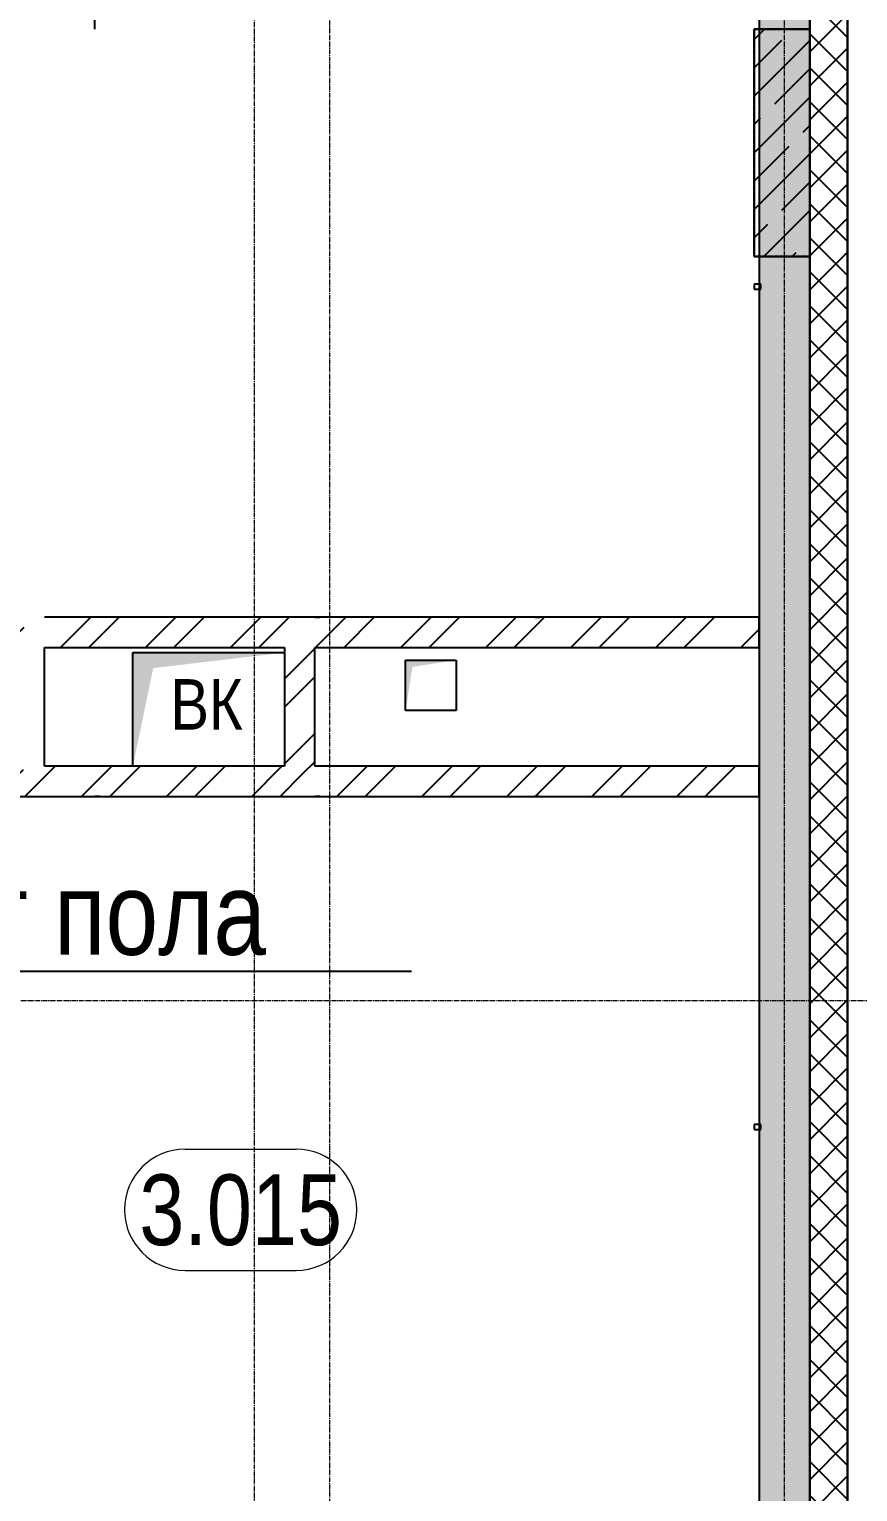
# Model space of a CAD drawing. Header units: millimetres. Extents: x -231292 to 573618, y -153144 to 564035.
# Drawn here: x 26013 to 29293, y 225721 to 231516 of the extents above; entities that cross this region are included whole.
import ezdxf
from ezdxf import colors
from ezdxf.entities.mleader import LeaderData, LeaderLine
from ezdxf.enums import TextEntityAlignment as Align
from ezdxf.math import Vec2, Vec3

# ---------------------------------------------------------------- set-up
doc = ezdxf.new("R2010")
doc.units = ezdxf.units.MM
doc.linetypes.add('CENTER2', pattern=[28.575, 19.05, -3.175, 3.175, -3.175])
doc.linetypes.add('HIDDEN2', pattern=[4.7625, 3.175, -1.5875])
doc.layers.get('0').update_dxf_attribs({"color": 250})
doc.layers.get('Defpoints').update_dxf_attribs({"color": 250})
for name, color, linetype, lineweight in [('АР_Area', 250, 'Continuous', 5), ('АР_Колонны', 250, 'Continuous', 35), ('АР_Стены ГКЛ', 250, 'Continuous', 15), ('АР_Стены ЖБ', 250, 'Continuous', 35), ('АР_Стены кирпич', 250, 'Continuous', 20), ('АР_Стены ПЕНОблок', 250, 'Continuous', 20), ('АР_Тонкая', 250, 'Continuous', 5), ('АР_Утеплитель', 250, 'Continuous', 0), ('АР_Штриховка', 250, 'Continuous', 0), ('ВК_Шахты', 5, 'Continuous', 9), ('РД_Оси_100', 250, 'Continuous', 0), ('РД_Разуклонка к трапам', 124, 'Continuous', 0)]:
    doc.layers.add(name, color=color, linetype=linetype, lineweight=lineweight)
doc.styles.add('style1', font='ARIALN.TTF')

# ---------------------------------------------------------------- blocks, each defined once
blk = doc.blocks.new('оси_рен')
at = {"layer": 'РД_Оси_100', "color": 251, "linetype": 'CENTER2', "true_color": 0x636466}
for p, q in [((1215752.916, 135558.25), (1215752.916, 223268.25)), ((1225207.916, 177013.25), (1189697.958, 177013.25))]:
    blk.add_line(p, q, dxfattribs=at)
for points in [[(1213652.916, 223268.25), (1213652.916, 135558.25)], [(1213952.916, 135558.25), (1213952.916, 223268.25)]]:
    blk.add_lwpolyline(points, dxfattribs=at)
blk = doc.blocks.new('MOK-МаркаПом_овал_ареал')
for p, q in [((-2.75, 3), (2.75, 3)), ((-2.75, -3), (2.75, -3))]:
    blk.add_line(p, q)
for centre, radius, start, end in [((-2.75, 0), 3, 90, 270), ((2.75, 0), 3, 270, 90), ((-3.75, 0), 3.5, 0, 0.00095)]:
    blk.add_arc(centre, radius, start, end)
at = {"color": 0, "style": 'style1'}
blk.add_attdef('АР-ПОМЕЩЕНИЕ:НОМЕР', text='', height=3.5, dxfattribs=at).set_placement((0, 0), align=Align.MIDDLE)
at = {"layer": 'Defpoints', "color": 2, "style": 'style1'}
blk.add_attdef('АР-ПОМЕЩЕНИЕ:НАИМЕНОВАНИЕ', text='', height=1, dxfattribs=at).set_placement((-0.094, -4.814), align=Align.MIDDLE)

msp = doc.modelspace()

# ---------------------------------------------------------------- hatches: boundary and pattern name
at = {"layer": 'АР_Штриховка', "linetype": 'Continuous', "lineweight": 25, "true_color": 0x000000}
h = msp.add_hatch(dxfattribs=at)
h.set_pattern_fill('AR-CONC', color=18, angle=-360, style=0)
h.set_pattern_definition([(50, (-195344.93, 50353), (182.18467, -15.939086), [19.05, -209.55]), (355, (-195344.93, 50353), (-35.24342, 191.05685), [15.24, -167.64058]), (100.451445, (-195329.75, 50351.67), (146.94125, 175.11775), [16.19001, -178.09024]), (46.1842, (-195344.93, 50403.8), (271.07904, -42.04233), [28.575, -314.325]), (96.63556, (-195322.34, 50400.3), (237.40413, 247.42612), [24.28502, -267.1356]), (351.18415, (-195344.93, 50403.8), (237.40413, 247.42612), [22.85997, -251.45973]), (21, (-195319.53, 50391.1), (151.61439, -102.2652), [19.05, -209.55]), (326, (-195319.53, 50391.1), (61.80203, 184.18797), [15.24, -167.64]), (71.451445, (-195306.9, 50382.58), (213.41642, 81.92277), [16.19001, -178.08994]), (37.5, (-195344.934, 50353), (3.088603, 84.555039), [0, -165.608, 0, -170.18, 0, -168.275]), (7.5, (-195344.93, 50353), (66.819663, 100.180575), [0, -97.028, 0, -161.798, 0, -64.135]), (327.5, (-195401.576, 50353), (135.590595, -5.728744), [0, -63.5, 0, -198.12, 0, -262.89]), (317.5, (-195426.98, 50353), (148.12918, 25.42649), [0, -82.55, 0, -131.572, 0, -186.69])])
h.paths.add_polyline_path([(29103.243, 241641.253), (28903.243, 241841.253), (28903.243, 206766.253), (29103.243, 206766.253)], flags=0)
h = msp.add_hatch(dxfattribs=at)
h.set_pattern_fill('ANSI37', color=18, scale=30, angle=-360, style=0)
h.set_pattern_definition([(45, (-195344.93, 50353), (-67.35192, 67.35192), []), (135, (-195344.93, 50353), (-67.35192, -67.35192), [])])
h.paths.add_polyline_path([(29253.243, 241491.253), (29103.243, 241641.253), (29103.243, 206766.253), (29253.243, 206766.253)], flags=0)
h = msp.add_hatch(dxfattribs=at)
h.set_pattern_fill('ANSI32', color=18, scale=25, style=0)
h.set_pattern_definition([(45, (-195344.93, 50353), (-168.3798, 168.3798), []), (45, (-195232.68, 50353), (-168.3798, 168.3798), [])])
h.paths.add_polyline_path([(24393.243, 229186.253), (24363.243, 229106.253), (24393.243, 229066.253), (25953.243, 229066.253), (26013.243, 229126.253), (25953.243, 229186.253)], flags=0)
h.paths.add_polyline_path([(26073.243, 229186.253), (26013.243, 229126.253), (26073.243, 229066.253), (27023.183, 229066.253), (27103.183, 229096.253), (27143.183, 229186.253)], flags=0)
h.paths.add_polyline_path([(27143.183, 229186.253), (27103.183, 229096.253), (27143.183, 229066.253), (28903.243, 229066.253), (28903.243, 229186.253)], flags=0)
h = msp.add_hatch(dxfattribs=at)
h.set_pattern_fill('ANSI32', color=18, scale=25, style=0)
h.set_pattern_definition([(45, (-195344.93, 50353), (-168.3798, 168.3798), []), (45, (-195232.68, 50353), (-168.3798, 168.3798), [])])
h.paths.add_polyline_path([(27023.183, 228596.253), (27103.183, 228566.253), (27143.183, 228596.253), (27143.183, 229066.253), (27103.183, 229096.253), (27023.183, 229066.253)], flags=0)
h = msp.add_hatch(dxfattribs=at)
h.set_pattern_fill('ANSI32', color=18, scale=25, angle=360, style=0)
h.set_pattern_definition([(45, (-195344.93, 50353), (-168.3798, 168.3798), []), (45, (-195232.68, 50353), (-168.3798, 168.3798), [])])
h.paths.add_polyline_path([(28903.243, 228476.253), (28903.243, 228596.253), (27143.183, 228596.253), (27103.183, 228566.253), (27143.183, 228476.253)], flags=0)
h.paths.add_polyline_path([(27143.183, 228476.253), (27103.183, 228566.253), (27023.183, 228596.253), (26073.243, 228596.253), (26033.243, 228566.253), (26073.243, 228476.253)], flags=0)
h.paths.add_polyline_path([(26073.243, 228476.253), (26033.243, 228566.253), (25953.243, 228596.253), (25123.243, 228596.253), (25083.243, 228506.253), (25123.243, 228476.253)], flags=0)
h.paths.add_polyline_path([(25003.243, 228476.253), (25083.243, 228506.253), (25123.243, 228596.253), (24393.243, 228596.253), (24313.243, 228566.253), (24273.243, 228476.253)], flags=0)
h.paths.add_polyline_path([(24273.243, 228476.253), (24313.243, 228566.253), (24273.243, 228596.253), (23673.243, 228596.253), (23593.243, 228566.253), (23553.243, 228476.253)], flags=0)
h.paths.add_polyline_path([(23553.243, 228476.253), (23593.243, 228566.253), (23553.243, 228596.253), (21313.243, 228596.253), (21313.243, 228476.253)], flags=0)

# ---------------------------------------------------------------- linework, layer by layer
at = {"color": 18, "linetype": 'Continuous', "lineweight": 25, "true_color": 0x000000}
for p, q in [((26423.183, 228596.253), (26423.183, 229046.253)), ((26423.183, 229046.253), (27023.183, 229046.253)), ((26423.183, 228596.253), (26423.183, 229046.253)), ((26423.183, 229046.253), (27023.183, 229046.253)), ((27023.183, 229046.253), (27023.183, 228596.253)), ((27023.183, 229046.253), (27023.183, 228596.253)), ((27503.243, 228816.836), (27503.243, 229016.836)), ((27503.243, 229016.836), (27703.243, 229016.836)), ((27503.243, 228816.836), (27503.243, 229016.836)), ((27503.243, 229016.836), (27703.243, 229016.836)), ((27503.243, 228816.836), (27503.243, 229016.836)), ((27503.243, 229016.836), (27703.243, 229016.836)), ((27503.243, 228816.836), (27503.243, 229016.836)), ((27503.243, 229016.836), (27703.243, 229016.836)), ((27703.243, 229016.836), (27703.243, 228816.836)), ((27703.243, 229016.836), (27703.243, 228816.836)), ((27703.243, 229016.836), (27703.243, 228816.836)), ((27703.243, 229016.836), (27703.243, 228816.836)), ((27703.243, 228816.836), (27503.243, 228816.836)), ((27703.243, 228816.836), (27503.243, 228816.836)), ((27703.243, 228816.836), (27503.243, 228816.836)), ((27703.243, 228816.836), (27503.243, 228816.836)), ((27023.183, 228596.253), (26423.183, 228596.253)), ((27023.183, 228596.253), (26423.183, 228596.253))]:
    msp.add_line(p, q, dxfattribs=at)
for points in [[(26423.183, 228596.253), (26423.183, 229046.253), (26503.972, 228984.793), (27023.183, 229046.253)], [(26423.183, 228596.253), (26423.183, 229046.253), (26503.972, 228984.793), (27023.183, 229046.253)], [(27503.243, 228816.836), (27503.243, 229016.836), (27530.173, 228989.521), (27703.243, 229016.836)], [(27503.243, 228816.836), (27503.243, 229016.836), (27530.173, 228989.521), (27703.243, 229016.836)], [(27503.243, 228816.836), (27503.243, 229016.836), (27530.173, 228989.521), (27703.243, 229016.836)], [(27503.243, 228816.836), (27503.243, 229016.836), (27530.173, 228989.521), (27703.243, 229016.836)]]:
    msp.add_solid(points, dxfattribs=at)
at = {"layer": 'АР_Колонны', "color": 18, "linetype": 'HIDDEN2', "lineweight": 25, "true_color": 0x000000}
for p, q in [((28883.243, 231516.253), (29103.243, 231516.253)), ((28883.243, 230616.253), (28883.243, 231516.253)), ((29103.243, 231516.253), (29103.243, 230616.253)), ((29103.243, 230616.253), (28883.243, 230616.253))]:
    msp.add_line(p, q, dxfattribs=at)
at = {"layer": 'АР_Колонны', "color": 18, "linetype": 'Continuous', "lineweight": 25, "true_color": 0x000000}
for p, q in [((29103.243, 231516.253), (28883.243, 231516.253)), ((28883.243, 231516.253), (28883.243, 230616.253)), ((29103.243, 231516.253), (28883.243, 231516.253)), ((28883.243, 231516.253), (28883.243, 230616.253)), ((29103.243, 230616.253), (29103.243, 231516.253)), ((29103.243, 230616.253), (29103.243, 231516.253)), ((28883.243, 230616.253), (29103.243, 230616.253)), ((28883.243, 230616.253), (29103.243, 230616.253))]:
    msp.add_line(p, q, dxfattribs=at)
at = {"layer": 'АР_Стены ГКЛ', "color": 18, "linetype": 'Continuous', "lineweight": 25, "true_color": 0x000000}
for p, q in [((28909.219, 230506.253), (28883.243, 230506.253)), ((28883.243, 230506.253), (28883.243, 230486.253)), ((28883.243, 230486.253), (28909.219, 230486.253)), ((28909.219, 230486.253), (28909.219, 230506.253)), ((27143.243, 229186.253), (27163.243, 229186.253)), ((28013.243, 229186.253), (28033.243, 229186.253)), ((26293.243, 228476.253), (26273.243, 228476.253)), ((27163.243, 228476.253), (27143.243, 228476.253)), ((28033.243, 228476.253), (28013.243, 228476.253)), ((28883.243, 227176.253), (28883.243, 227156.253)), ((28909.219, 227176.253), (28883.243, 227176.253)), ((28909.219, 227156.253), (28909.219, 227176.253)), ((28883.243, 227156.253), (28909.219, 227156.253))]:
    msp.add_line(p, q, dxfattribs=at)
at = {"layer": 'АР_Стены ЖБ', "color": 18, "linetype": 'Continuous', "lineweight": 25, "true_color": 0x000000}
for p, q in [((29103.243, 231516.253), (28883.243, 231516.253)), ((28883.243, 231516.253), (28883.243, 230616.253)), ((29103.243, 230616.253), (29103.243, 231516.253)), ((28883.243, 230616.253), (29103.243, 230616.253))]:
    msp.add_line(p, q, dxfattribs=at)
at = {"layer": 'АР_Стены кирпич', "color": 18, "linetype": 'Continuous', "lineweight": 25, "true_color": 0x000000}
for p, q in [((27143.183, 229186.253), (26073.243, 229186.253)), ((28903.243, 229186.253), (27143.183, 229186.253)), ((28903.243, 229066.253), (28903.243, 229186.253)), ((26073.243, 229066.253), (27023.183, 229066.253)), ((26073.243, 228596.253), (26073.243, 229066.253)), ((27023.183, 229066.253), (27023.183, 228596.253)), ((27143.183, 229066.253), (28903.243, 229066.253)), ((27143.183, 228596.253), (27143.183, 229066.253)), ((27023.183, 228596.253), (26073.243, 228596.253)), ((28903.243, 228596.253), (27143.183, 228596.253)), ((28903.243, 228476.253), (28903.243, 228596.253)), ((25123.243, 228476.253), (26073.243, 228476.253)), ((26073.243, 228476.253), (27143.183, 228476.253)), ((27143.183, 228476.253), (28903.243, 228476.253))]:
    msp.add_line(p, q, dxfattribs=at)
at = {"layer": 'АР_Стены ПЕНОблок', "color": 18, "linetype": 'Continuous', "lineweight": 25, "true_color": 0x000000}
for p, q in [((28903.243, 241841.253), (28903.243, 206766.253)), ((29103.243, 206766.253), (29103.243, 241641.253))]:
    msp.add_line(p, q, dxfattribs=at)
at = {"layer": 'АР_Тонкая', "color": 18, "linetype": 'Continuous', "lineweight": 25, "true_color": 0x000000}
msp.add_line((29253.243, 241491.253), (29253.243, 206766.253), dxfattribs=at)
at = {"layer": 'АР_Утеплитель', "color": 18, "linetype": 'Continuous', "lineweight": 25, "true_color": 0x000000}
for p, q in [((29103.243, 241641.253), (29103.243, 206766.253)), ((29253.243, 206766.253), (29253.243, 241491.253))]:
    msp.add_line(p, q, dxfattribs=at)
at = {"layer": 'АР_Штриховка', "color": 18, "linetype": 'Continuous', "lineweight": 25, "true_color": 0x000000}
for p, q in [((28883.243, 231475.95), (28923.546, 231516.253)), ((28883.243, 231363.697), (28993.089, 231473.543)), ((28883.243, 231251.443), (29103.243, 231471.443)), ((28965.026, 231220.973), (29103.243, 231359.19)), ((28883.243, 231026.937), (29103.243, 231246.937)), ((28883.243, 231139.19), (28908.899, 231164.847)), ((29077.279, 231108.72), (29103.243, 231134.684)), ((28883.243, 230914.684), (29021.153, 231052.594)), ((28883.243, 230802.431), (29103.243, 231022.431)), ((28993.089, 230800.024), (29103.243, 230910.177)), ((28921.572, 230616.253), (29103.243, 230797.924)), ((28883.243, 230690.177), (28936.963, 230743.897)), ((29033.825, 230616.253), (29049.216, 230631.644))]:
    msp.add_line(p, q, dxfattribs=at)
at = {"layer": 'РД_Разуклонка к трапам', "color": 18, "lineweight": 25, "ltscale": 2, "true_color": 0x000000}
msp.add_line((26273.243, 231516.252), (26273.243, 232616.253), dxfattribs=at)

# ---------------------------------------------------------------- block references
at = {"rotation": 359.999868838025}
msp.add_blockref('оси_рен', (-1186750.035, 50655.808), dxfattribs=at)
at = {"layer": 'АР_Area', "color": 18, "linetype": 'Continuous', "lineweight": 15, "true_color": 0x000000}
ref = msp.add_blockref('MOK-МаркаПом_овал_ареал', (26850.236, 226838.546), dxfattribs=dict(at, xscale=80, yscale=80, zscale=80))
ref.add_attrib('АР-ПОМЕЩЕНИЕ:НОМЕР', '3.015', dxfattribs={"layer": '0', "color": 0, "height": 280, "style": 'style1'}).set_placement((26850.236, 226838.546), align=Align.MIDDLE)

# ---------------------------------------------------------------- texts
at = {"layer": 'ВК_Шахты', "color": 18, "lineweight": 25, "true_color": 0x000000, "style": 'style1'}
msp.add_text('ВК', height=200, dxfattribs=at).set_placement((26572.024, 228741.048))

# ---------------------------------------------------------------- leaders
at = {"layer": 'АР_Стены ГКЛ', "ltscale": 100}
ml = msp.add_multileader_mtext('Standard', dxfattribs=at)
ml.set_content('h=800 от пола', color=256, style='style1')
ml.set_leader_properties(color=256)
ml.build(insert=Vec2(0, 0))
ml.multileader.update_dxf_attribs({"has_dogleg": 0, "text_left_attachment_type": 6, "text_right_attachment_type": 6, "arrow_head_size": 109.152, "scale": 100})
ctx = ml.context
ctx.base_point, ctx.scale, ctx.char_height, ctx.arrow_head_size, ctx.landing_gap_size, ctx.plane_origin, ctx.plane_x_axis, ctx.plane_y_axis = Vec3(24360.318, 227783.399), 100, 327.45629, 109.152, 109.152, Vec3(46602.435, 234371.983), Vec3(1, 0.00000001), Vec3(-0.00000001, 1)
ctx.left_attachment, ctx.right_attachment = 6, 6
notes = []
notes.append((ctx, [(1, (1, 1, 0), (22613.885, 227783.399), (1, 0.00000001), 1746.434, [(0, [(24368.512, 227178.078)], 0, [])])]))
ctx.mtext.insert, ctx.mtext.text_direction, ctx.mtext.rotation, ctx.mtext.flow_direction = Vec3(24469.47, 228176.346), Vec3(1, 0.00000001), 0.00000001, 5
for ctx, leaders in notes:
    for number, flags, end, landing, length, lines in leaders:
        leader = LeaderData()
        leader.index, (leader.has_last_leader_line, leader.has_dogleg_vector, leader.attachment_direction) = number, flags
        leader.last_leader_point, leader.dogleg_vector, leader.dogleg_length = Vec3(end), Vec3(landing), length
        for number, points, colour, breaks in lines:
            line = LeaderLine()
            line.index, line.vertices, line.color, line.breaks = number, Vec3.list(points), colors.encode_raw_color(colour), breaks
            leader.lines.append(line)
        ctx.leaders.append(leader)

doc.saveas('drawing.dxf')
